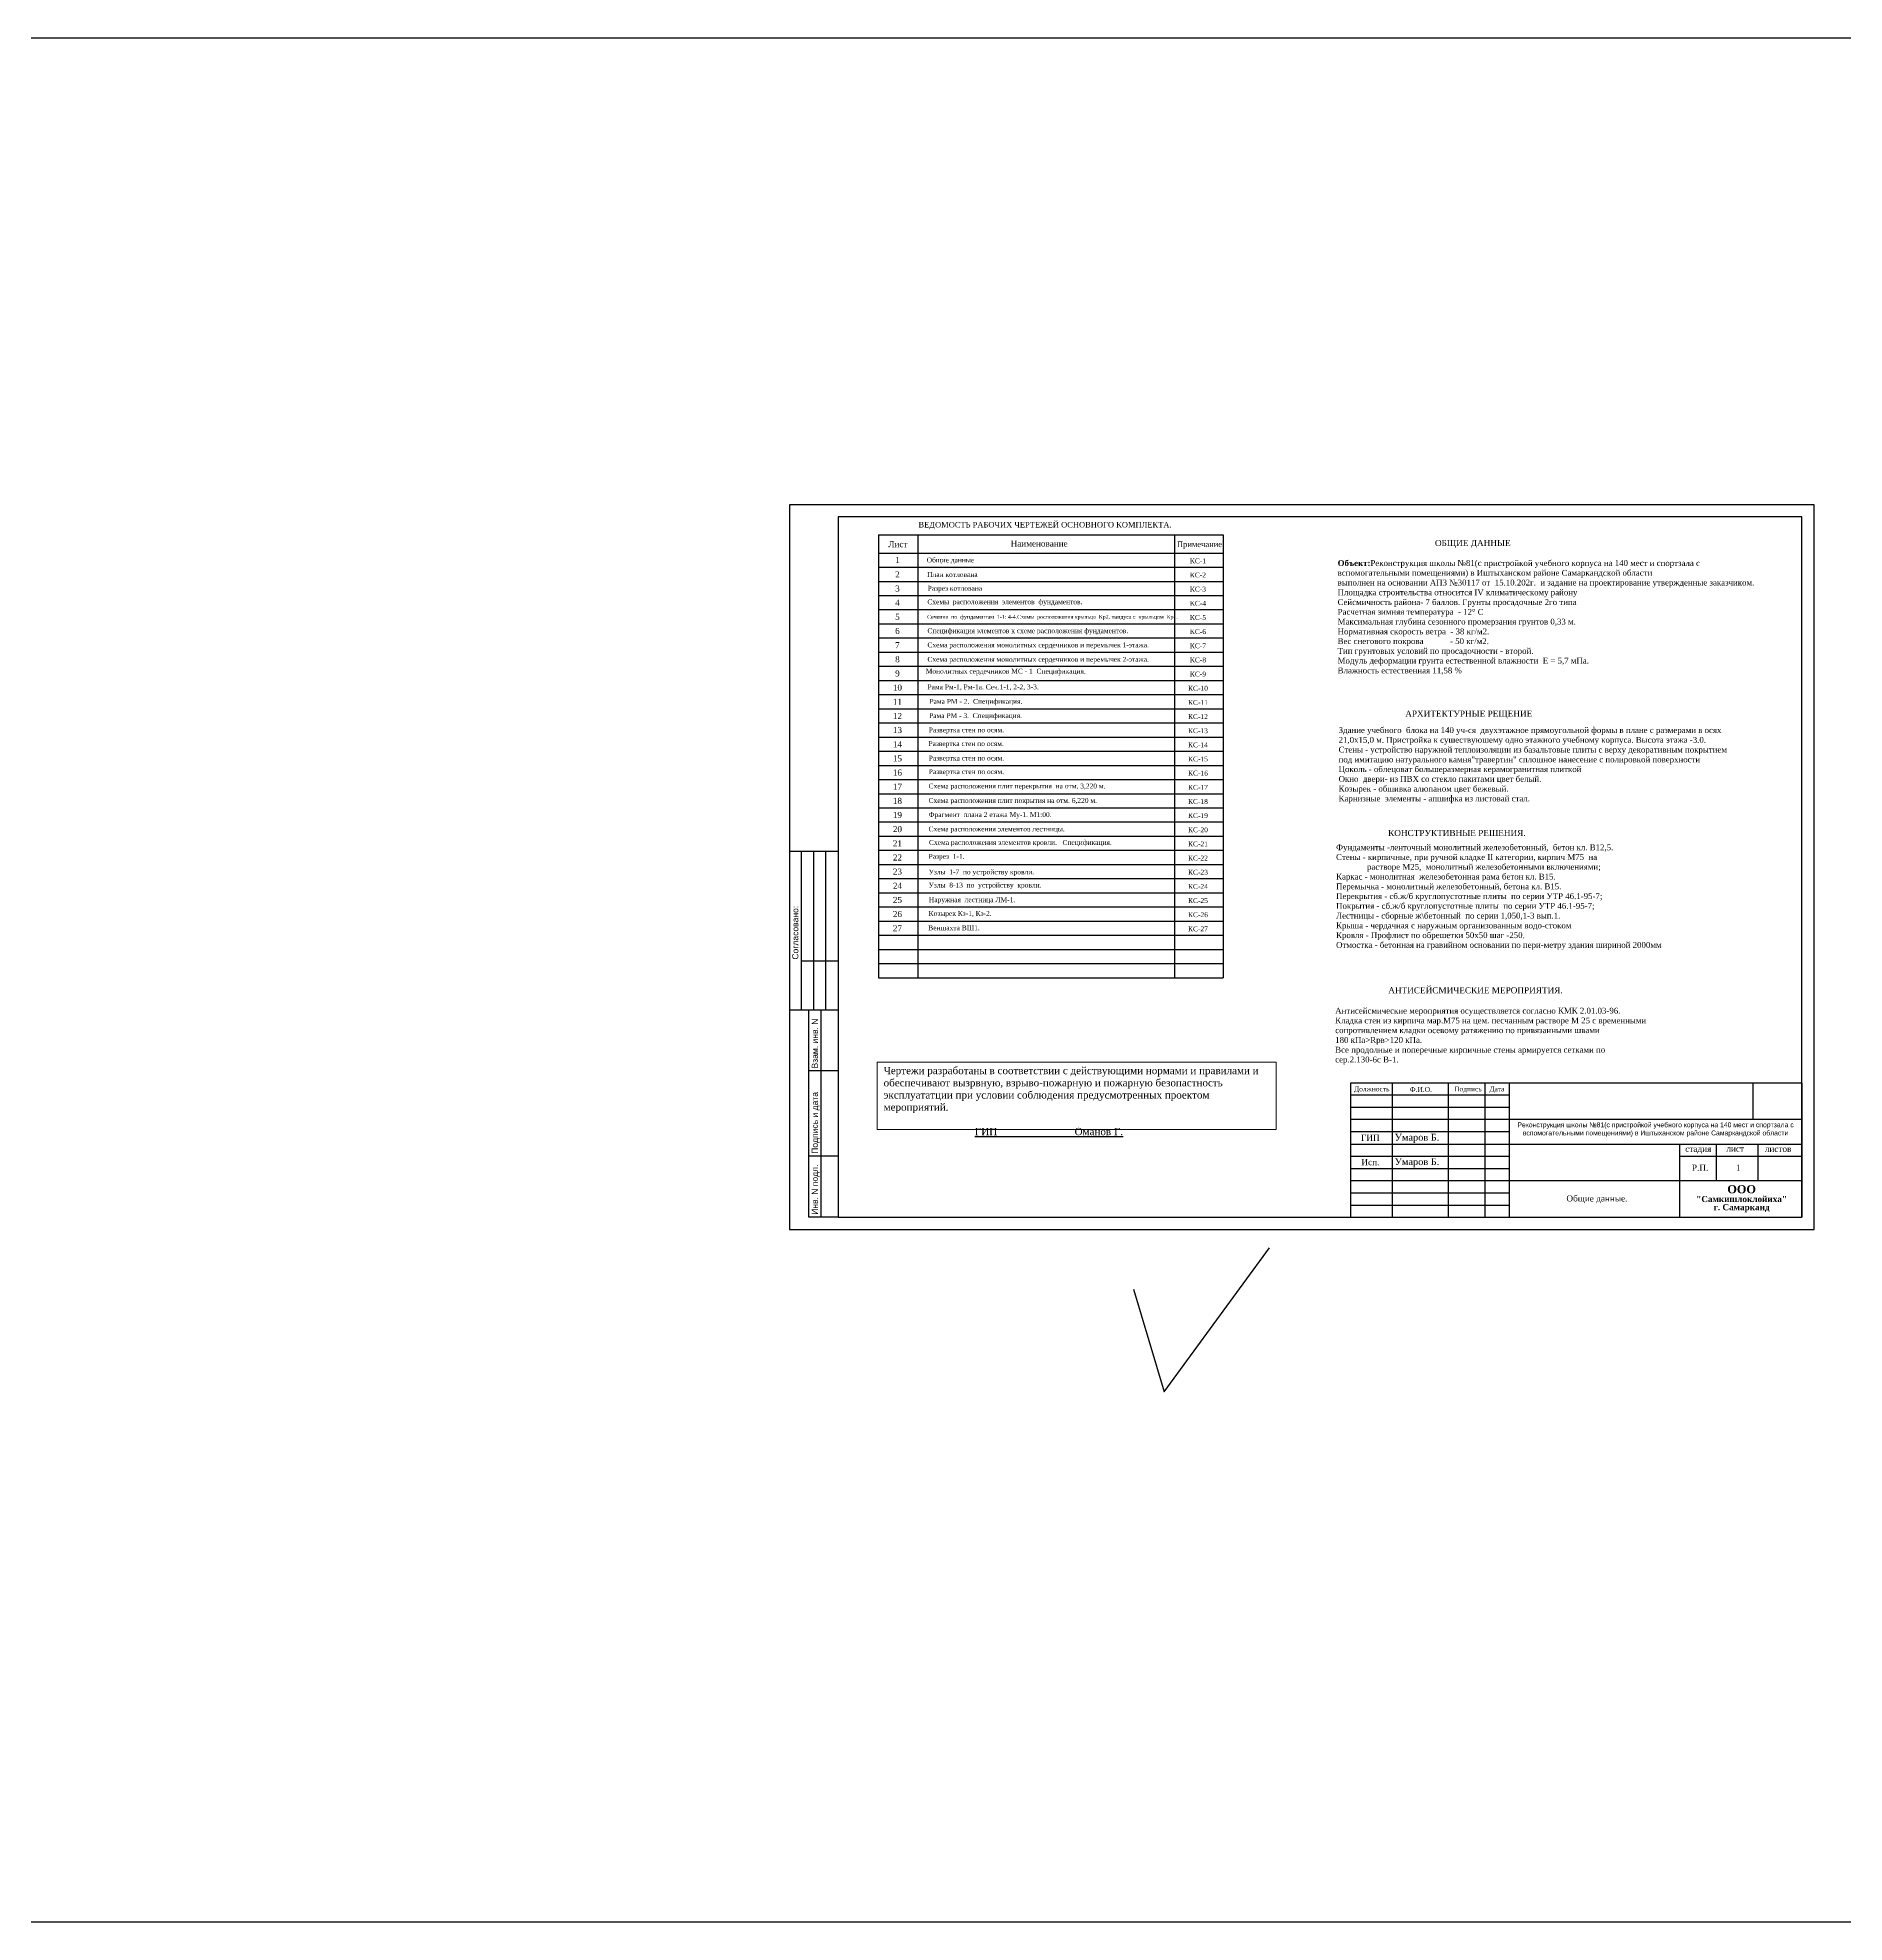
# Model space of a CAD drawing. Header units: millimetres. Extents: x 572274 to 2241483, y -888675 to -304135.
# Drawn here: x 924593 to 998633, y -673404 to -596165 of the extents above; entities that cross this region are included whole.
import ezdxf

# ---------------------------------------------------------------- set-up
doc = ezdxf.new("R2010")
doc.units = ezdxf.units.MM
doc.linetypes.add('ACAD_ISO02W100', pattern=[15, 12, -3])
doc.styles.add('arial', font='arial.ttf', dxfattribs={"height": 300})
doc.styles.add('Arial 3.', font='arial.ttf')
doc.styles.get("Standard").update_dxf_attribs({"font": 'isocpeur.ttf'})
doc.styles.add('WMF-Times New Roman0', font='times.ttf')

# ---------------------------------------------------------------- blocks, each defined once
blk = doc.blocks.new('shtamp cheti azu')
blk.add_line((455458, 81217), (457458, 81217))
at = {"lineweight": 25, "ltscale": 100}
for p, q in [((455958, 74717), (455958, 81217)), ((456458, 74717), (456458, 81217)), ((456958, 74717), (456958, 81217)), ((457458, 76717), (455958, 76717)), ((457458, 74702), (455458, 74702)), ((456258, 66217), (456258, 74717)), ((456758, 66217), (456758, 74717)), ((457458, 72217), (456258, 72217)), ((457458, 68717), (456258, 68717)), ((457458, 66217), (456258, 66217))]:
    blk.add_line(p, q, dxfattribs=at)
at = {"color": 1, "linetype": 'ACAD_ISO02W100', "lineweight": 5, "ltscale": 70, "char_height": 250, "attachment_point": 1, "rotation": 90, "style": 'arial'}
for s, insert in [('{\\fArial|b0|i0|c204|p34;Согласовано:}', (455576, 76776)), ('{\\fArial|b0|i0|c204|p34;Взам. инв. N}', (456376, 72315)), ('{\\fArial|b0|i0|c204|p34;Подпись и дата}', (456376, 68815)), ('{\\fArial|b0|i0|c204|p34;Инв. N подл.}', (456376, 66315))]:
    blk.add_mtext(s, dxfattribs=dict(at, insert=insert))
blk = doc.blocks.new('12')
at = {"color": 5, "lineweight": 30}
for p, q in [((4038680, 3054550), (4038680, 3049050)), ((4038680, 3054550), (4038680, 3049050)), ((4038680, 3054550), (4038680, 3049050)), ((4057180, 3054550), (4038680, 3054550)), ((4057180, 3054550), (4038680, 3054550)), ((4057180, 3054550), (4038680, 3054550)), ((4045180, 3054050), (4038680, 3054050)), ((4040380, 3054550), (4040380, 3049050)), ((4040380, 3054550), (4040380, 3049050)), ((4042680, 3054550), (4042680, 3049050)), ((4044180, 3054550), (4044180, 3049050)), ((4045180, 3054550), (4045180, 3049050)), ((4057180, 3049050), (4057180, 3054550)), ((4057180, 3054550), (4057180, 3049050)), ((4045180, 3053550), (4038680, 3053550)), ((4057180, 3053050), (4038680, 3053050)), ((4045180, 3052550), (4038680, 3052550)), ((4038680, 3052050), (4057180, 3052050)), ((4052180, 3049050), (4052180, 3052050)), ((4053680, 3050550), (4053680, 3052050)), ((4055380, 3050550), (4055380, 3052050)), ((4038680, 3051550), (4045180, 3051550)), ((4038680, 3051050), (4045180, 3051050)), ((4052180, 3051550), (4057180, 3051550)), ((4038680, 3050550), (4057180, 3050550)), ((4038680, 3050050), (4045180, 3050050)), ((4038680, 3049550), (4045180, 3049550)), ((4038680, 3049050), (4057180, 3049050))]:
    blk.add_line(p, q, dxfattribs=at)

msp = doc.modelspace()

# ---------------------------------------------------------------- linework, layer by layer
for p, q in [((959046.144, -616539.83), (973170.969, -616539.83)), ((959046.144, -616539.83), (959046.144, -634689.578)), ((960658.277, -616539.83), (960658.277, -634689.578)), ((971182.952, -616539.83), (971182.952, -634689.578)), ((973170.969, -616539.83), (973170.969, -634689.578)), ((959046.144, -617286.722), (973170.969, -617286.722)), ((959046.144, -617866.817), (973170.969, -617866.817)), ((959046.144, -618446.913), (973170.969, -618446.913)), ((959046.144, -619027.008), (973170.969, -619027.008)), ((959046.144, -619607.103), (973170.969, -619607.103)), ((959046.144, -620187.198), (973170.969, -620187.198)), ((959046.144, -620767.294), (973170.969, -620767.294)), ((959046.144, -621347.389), (973170.969, -621347.389)), ((959046.144, -621927.484), (973170.969, -621927.484)), ((959046.144, -622507.579), (973170.969, -622507.579)), ((959046.144, -623087.674), (973170.969, -623087.674)), ((959046.144, -623667.77), (973170.969, -623667.77)), ((959046.144, -624247.865), (973170.969, -624247.865)), ((959046.144, -624827.96), (973170.969, -624827.96)), ((959046.144, -625408.055), (973170.969, -625408.055)), ((959046.144, -625988.15), (973170.969, -625988.15)), ((959046.144, -626568.246), (973170.969, -626568.246)), ((959046.144, -627148.341), (973170.969, -627148.341)), ((959046.144, -627728.436), (973170.969, -627728.436)), ((959046.144, -628308.531), (973170.969, -628308.531)), ((959046.144, -628888.626), (973170.969, -628888.626)), ((959046.144, -629468.722), (973170.969, -629468.722)), ((959046.144, -630048.817), (973170.969, -630048.817)), ((959046.144, -630628.912), (973170.969, -630628.912)), ((959046.144, -631209.007), (973170.969, -631209.007)), ((959046.144, -631789.102), (973170.969, -631789.102)), ((959046.144, -632369.198), (973170.969, -632369.198)), ((959046.144, -632949.293), (973170.969, -632949.293)), ((959046.144, -633529.388), (973170.969, -633529.388)), ((959046.144, -634109.483), (973170.969, -634109.483)), ((959046.144, -634689.578), (973170.969, -634689.578))]:
    msp.add_line(p, q)
at = {"lineweight": 9}
for p, q in [((958993.834, -638154.136), (975344.915, -638154.136)), ((958993.834, -640908.092), (958993.834, -638154.136)), ((975344.915, -640908.092), (975344.915, -638154.136)), ((958993.834, -640908.092), (975344.915, -640908.092))]:
    msp.add_line(p, q, dxfattribs=at)
at = {"color": 5, "lineweight": 30}
msp.add_line((994898.02, -640507.414), (994898.02, -639007.414), dxfattribs=at)
at = {"color": 1, "lineweight": 30}
for points in [[(1309214.279, -673404.362), (895700, -673404.362), (895700, -596165.393), (947287.584, -596165.393)], [(895700, -596165.393), (2189064.52, -596165.393), (2189064.52, -673404.362), (1382666.64, -673404.362)], [(969502.061, -647455.326), (970762.061, -651665.326), (975072.061, -645755.326)]]:
    msp.add_lwpolyline(points, dxfattribs=at)
at = {"lineweight": 25, "ltscale": 100}
msp.add_lwpolyline([(955398.02, -645007.415), (997398.02, -645007.415), (997398.02, -615307.415), (955398.02, -615307.415)], close=True, dxfattribs=at)
at = {"color": 1, "lineweight": 30}
msp.add_lwpolyline([(957398.02, -644507.415), (996898.02, -644507.415), (996898.02, -615807.415), (957398.02, -615807.415)], close=True, dxfattribs=at)

# ---------------------------------------------------------------- block references
for name, p in [('shtamp cheti azu', (499940.453, -710723.918)), ('12', (-3060281.98, -3693557.772))]:
    msp.add_blockref(name, p)

# ---------------------------------------------------------------- texts
at = {"color": 1, "lineweight": 30, "style": 'WMF-Times New Roman0'}
for s, p in [('Cхема расположения элементов лестницы. ', (961105.893, -628696.224)), ('Узлы  1-7  по устройству кровли.', (961105.893, -630456.224)), ('Узлы  8-13  по  устройству  кровли.', (961105.893, -630996.224))]:
    msp.add_text(s, height=200, dxfattribs=at).set_placement(p)
at = {"style": 'WMF-Times New Roman0'}
for s, insert, char_height, width, attachment_point in [('ВЕДОМОСТЬ РАБОЧИХ ЧЕРТЕЖЕЙ ОСНОВНОГО КОМПЛЕКТА.', (965876.499, -616163.033), 230, 12766.06557, 5), ('КС-{\\fTimes New Roman|b0|i0|c161|p18;1}', (972144.769, -617607.722), 200, 1871.00359, 5), ('{\\fTimes New Roman|b1|i0|c204|p18;Объект:}Реконструкция школы №81(с пристройкой учебного корпуса на 140 мест и спортзала с вспомогательными помещениями) в Иштыханском районе Самаркандской области\\Pвыполнен на основании АПЗ №30117 от  {\\C251;\\c3355443;15.10.202}г.  и задание на проектирование утвержденные заказчиком.      \\PПлощадка строительства относится IV климатическому району \\PСейсмичность района- 7 баллов. Грунты просадочные 2го типа\\PРасчетная зимняя температура  - 12° С\\PМаксимальная глубина сезонного промерзания грунтов 0,33 м.\\PНормативная скорость ветра  - 38 кг/м2. \\PВес снегового покрова            - 50 кг/м2.\\PТип грунтовых условий по просадочности - второй.\\PМодуль деформации грунта естественной влажности  Е = 5,7 мПа.\\PВлажность естественная 11,58 %   ', (977868.595, -617576.633), 240, 17132.09505, 1), ('2', (959827.947, -618162.15), 247.719, 577.25193, 5), ('3', (959827.947, -618742.245), 247.719, 577.25193, 5), ('КС{\\fTimes New Roman|b0|i0|c161|p18;-}2', (972144.769, -618187.817), 200, 1871.00359, 5), ('КС{\\fTimes New Roman|b0|i0|c161|p18;-}3', (972144.769, -618767.913), 200, 1871.00359, 5), ('4', (959827.947, -619322.341), 247.719, 577.25193, 5), ('КС{\\fTimes New Roman|b0|i0|c161|p18;-}4', (972144.769, -619348.008), 200, 1871.00359, 5), ('5', (959827.947, -619902.436), 247.719, 577.25193, 5), ('КС{\\fTimes New Roman|b0|i0|c161|p18;-}5', (972144.769, -619928.103), 200, 1871.00359, 5), ('6', (959827.947, -620482.531), 247.719, 577.25193, 5), ('7', (959827.947, -621062.626), 247.719, 577.25193, 5), ('КС{\\fTimes New Roman|b0|i0|c161|p18;-}6', (972144.769, -620508.198), 200, 1871.00359, 5), ('КС{\\fTimes New Roman|b0|i0|c161|p18;-}7', (972144.769, -621088.293), 200, 1871.00359, 5), ('8', (959827.947, -621642.722), 247.719, 577.25193, 5), ('КС{\\fTimes New Roman|b0|i0|c161|p18;-}8', (972144.769, -621668.389), 200, 1871.00359, 5), ('9', (959827.947, -622222.817), 247.719, 577.25193, 5), ('КС{\\fTimes New Roman|b0|i0|c161|p18;-}9', (972144.769, -622248.484), 200, 1871.00359, 5), ('10', (959827.947, -622802.912), 247.7189, 577.25193, 5), ('11', (959827.947, -623383.007), 247.7189, 577.25193, 5), ('КС{\\fTimes New Roman|b0|i0|c161|p18;-}10', (972144.769, -622828.579), 200, 1871.00359, 5), ('КС{\\fTimes New Roman|b0|i0|c161|p18;-}11', (972144.769, -623408.674), 200, 1871.00359, 5), ('12', (959827.947, -623963.102), 247.7189, 577.25193, 5), ('КС{\\fTimes New Roman|b0|i0|c161|p18;-}12', (972144.769, -623988.769), 200, 1871.00359, 5), ('АРХИТЕКТУРНЫЕ РЕЩЕНИЕ', (983242.287, -623911.532), 250, 9490.42693, 5), ('13', (959827.947, -624543.198), 247.7189, 577.25193, 5), ('КС{\\fTimes New Roman|b0|i0|c161|p18;-}13', (972144.769, -624568.865), 200, 1871.00359, 5), ('Здание учебного  блока на 140 уч-ся  двухэтажное прямоугольной формы в плане с размерами в осях 21,0х15,0 м. Пристройка к сушествуюшему одно этажного учебному корпуса. Высота этажа -3.0.\\PСтены - устройство наружной теплоизоляции из базальтовые плиты с верху декоративным покрытием под имитацию натурального камня"травертин" сплошное нанесение с полировкой поверхности\\PЦоколь - облецоват большеразмерная керамогранитная плиткой\\PОкно  двери- из ПВХ со стекло пакитами цвет белый.\\PКозырек - обшивка алюпаном цвет бежевый.\\PКарнизные  элементы - апшифка из листовай стал. ', (977908.595, -625982.575), 240, 15971.08696, 4), ('14', (959827.947, -625123.293), 247.7189, 577.25193, 5), ('15', (959827.947, -625703.388), 247.7189, 577.25193, 5), ('КС{\\fTimes New Roman|b0|i0|c161|p18;-}14', (972144.769, -625148.96), 200, 1871.00359, 5), ('КС{\\fTimes New Roman|b0|i0|c161|p18;-}15', (972144.769, -625729.055), 200, 1871.00359, 5), ('16', (959827.947, -626283.483), 247.7189, 577.25193, 5), ('КС{\\fTimes New Roman|b0|i0|c161|p18;-}16', (972144.769, -626309.15), 200, 1871.00359, 5), ('17', (959827.947, -626863.578), 247.7189, 577.25193, 5), ('КС{\\fTimes New Roman|b0|i0|c161|p18;-}17', (972144.769, -626889.245), 200, 1871.00359, 5), ('18', (959827.947, -627443.674), 247.7189, 577.25193, 5), ('19', (959827.947, -628023.769), 247.7189, 577.25193, 5), ('КС{\\fTimes New Roman|b0|i0|c161|p18;-}18', (972144.769, -627469.341), 200, 1871.00359, 5), ('КС{\\fTimes New Roman|b0|i0|c161|p18;-}19', (972144.769, -628049.436), 200, 1871.00359, 5), ('20', (959827.947, -628603.864), 247.7189, 577.25193, 5), ('КС{\\fTimes New Roman|b0|i0|c161|p18;-}20', (972144.769, -628629.531), 200, 1871.00359, 5), ('21', (959827.947, -629183.959), 247.7189, 577.25193, 5), ('КС{\\fTimes New Roman|b0|i0|c161|p18;-}21', (972144.769, -629209.626), 200, 1871.00359, 5), ('{\\fTimes New Roman|b0|i0|c161|p18;\\H0.8x;                   \\P\\fTimes New Roman|b0|i0|c204|p18;Фундаменты \\fTimes New Roman|b0|i0|c161|p18;-\\fTimes New Roman|b0|i0|c204|p18;ленточный монолитный железобетонный\\fTimes New Roman|b0|i0|c161|p18;,  \\fTimes New Roman|b0|i0|c204|p18;бетон кл\\fTimes New Roman|b0|i0|c161|p18;. \\fTimes New Roman|b0|i0|c204|p18;В\\fTimes New Roman|b0|i0|c161|p18;12,5.\\P\\fTimes New Roman|b0|i0|c204|p18;Стены \\fTimes New Roman|b0|i0|c161|p18;- \\fTimes New Roman|b0|i0|c204|p18;кирпичные\\fTimes New Roman|b0|i0|c161|p18;, \\fTimes New Roman|b0|i0|c204|p18;при ручной кладке \\fTimes New Roman|b0|i0|c161|p18;II \\fTimes New Roman|b0|i0|c204|p18;категории\\fTimes New Roman|b0|i0|c161|p18;, \\fTimes New Roman|b0|i0|c204|p18;кирпич М\\fTimes New Roman|b0|i0|c161|p18;75  \\fTimes New Roman|b0|i0|c204|p18;на     \\P              растворе М\\fTimes New Roman|b0|i0|c161|p18;25,  \\fTimes New Roman|b0|i0|c204|p18;монолитный железобетонными включениями\\fTimes New Roman|b0|i0|c161|p18;; \\P\\fTimes New Roman|b0|i0|c204|p18;Каркас \\fTimes New Roman|b0|i0|c161|p18;- \\fTimes New Roman|b0|i0|c204|p18;монолитная  железобетонная рама бетон кл\\fTimes New Roman|b0|i0|c161|p18;. \\fTimes New Roman|b0|i0|c204|p18;В\\fTimes New Roman|b0|i0|c161|p18;15.\\P\\fTimes New Roman|b0|i0|c204|p18;Перемычка \\fTimes New Roman|b0|i0|c161|p18;- \\fTimes New Roman|b0|i0|c204|p18;монолитный железобетонный\\fTimes New Roman|b0|i0|c161|p18;, \\fTimes New Roman|b0|i0|c204|p18;бетона кл\\fTimes New Roman|b0|i0|c161|p18;. \\fTimes New Roman|b0|i0|c204|p18;В\\fTimes New Roman|b0|i0|c161|p18;15.\\P\\fTimes New Roman|b0|i0|c204|p18;Перекрытия \\fTimes New Roman|b0|i0|c161|p18;- \\fTimes New Roman|b0|i0|c204|p18;сб\\fTimes New Roman|b0|i0|c161|p18;.\\fTimes New Roman|b0|i0|c204|p18;ж\\fTimes New Roman|b0|i0|c161|p18;/\\fTimes New Roman|b0|i0|c204|p18;б круглопустотные плиты  по серии УТР \\fTimes New Roman|b0|i0|c161|p18;46.1-95-7;  \\P\\fTimes New Roman|b0|i0|c204|p18;Покрытия \\fTimes New Roman|b0|i0|c161|p18;- \\fTimes New Roman|b0|i0|c204|p18;сб\\fTimes New Roman|b0|i0|c161|p18;.\\fTimes New Roman|b0|i0|c204|p18;ж\\fTimes New Roman|b0|i0|c161|p18;/\\fTimes New Roman|b0|i0|c204|p18;б круглопустотные плиты  по серии УТР \\fTimes New Roman|b0|i0|c161|p18;46.1-95-7; \\P\\fTimes New Roman|b0|i0|c204|p18;Лестницы \\fTimes New Roman|b0|i0|c161|p18;- \\fTimes New Roman|b0|i0|c204|p18;сборные ж\\fTimes New Roman|b0|i0|c161|p18;\\\\\\fTimes New Roman|b0|i0|c204|p18;бетонный  по серии \\fTimes New Roman|b0|i0|c161|p18;1,050,1-3 \\fTimes New Roman|b0|i0|c204|p18;вып\\fTimes New Roman|b0|i0|c161|p18;.1.  \\P\\fTimes New Roman|b0|i0|c204|p18;Крыша \\fTimes New Roman|b0|i0|c161|p18;- \\fTimes New Roman|b0|i0|c204|p18;чердачная с наружным организованным водо\\fTimes New Roman|b0|i0|c161|p18;-\\fTimes New Roman|b0|i0|c204|p18;стоком\\PКровля \\fTimes New Roman|b0|i0|c161|p18;- \\fTimes New Roman|b0|i0|c204|p18;\\C0;Профлист по обрешетки \\fTimes New Roman|b0|i0|c161|p18;50\\fTimes New Roman|b0|i0|c204|p18;х\\fTimes New Roman|b0|i0|c161|p18;50 \\fTimes New Roman|b0|i0|c204|p18;шаг \\fTimes New Roman|b0|i0|c161|p18;-\\fTimes New Roman|b0|i0|c204|p18;2\\fTimes New Roman|b0|i0|c161|p18;50\\C256;.    \\P\\fTimes New Roman|b0|i0|c204|p18;Отмостка \\fTimes New Roman|b0|i0|c161|p18;- \\fTimes New Roman|b0|i0|c204|p18;бетонная на гравийном основании по пери\\fTimes New Roman|b0|i0|c161|p18;-\\fTimes New Roman|b0|i0|c204|p18;метру здания шириной 20\\fTimes New Roman|b0|i0|c161|p18;00\\fTimes New Roman|b0|i0|c204|p18;мм\\fTimes New Roman|b0|i0|c161|p18;\\H1.071x;\\P\\H1.167x; }', (977804.869, -628827.09), 300, 19531.29531, 1), ('22', (959827.947, -629764.054), 247.7189, 577.25193, 5), ('23', (959827.947, -630344.15), 247.7189, 577.25193, 5), ('КС{\\fTimes New Roman|b0|i0|c238|p18;-}22', (972144.769, -629789.721), 200, 1871.00359, 5), ('КС{\\fTimes New Roman|b0|i0|c238|p18;-}23', (972144.769, -630369.817), 200, 1871.00359, 5), ('24', (959827.947, -630924.245), 247.7189, 577.25193, 5), ('КС{\\fTimes New Roman|b0|i0|c238|p18;-}24', (972144.769, -630949.912), 200, 1871.00359, 5), ('25', (959827.947, -631504.34), 247.7189, 577.25193, 5), ('КС{\\fTimes New Roman|b0|i0|c238|p18;-}25', (972144.769, -631530.007), 200, 1871.00359, 5), ('26', (959827.947, -632084.435), 247.7189, 577.25193, 5), ('27', (959827.947, -632664.53), 247.7189, 577.25193, 5), ('КС{\\fTimes New Roman|b0|i0|c238|p18;-}26', (972144.769, -632110.102), 200, 1871.00359, 5), ('КС{\\fTimes New Roman|b0|i0|c238|p18;-}27', (972144.769, -632690.197), 200, 1871.00359, 5)]:
    msp.add_mtext(s, dxfattribs=dict(at, insert=insert, char_height=char_height, width=width, attachment_point=attachment_point))
at = {"attachment_point": 5, "style": 'WMF-Times New Roman0'}
for s, insert, char_height in [('Лист', (959846.003, -616924.102), 247.7189), ('{\\fTimes New Roman|b0|i0|c204|p18;Наименование}', (965636.684, -616899.36), 247.71891), ('Примечание', (972207.989, -616965.474), 231.2043), ('{\\fTimes New Roman|b0|i0|c204|p18;1}', (959827.947, -617572.293), 247.71891)]:
    msp.add_mtext(s, dxfattribs=dict(at, insert=insert, char_height=char_height))
at = {"ltscale": 30, "attachment_point": 1, "style": 'WMF-Times New Roman0'}
for s, insert, char_height, width in [('ОБЩИЕ ДАННЫЕ', (981856.272, -616750.562), 250, 7123.70935), ('КОНСТРУКТИВНЫЕ РЕШЕНИЯ.', (979937.384, -628633.661), 250, 7187.06223), ('АНТИСЕЙСМИЧЕСКИЕ МЕРОПРИЯТИЯ.', (979943.841, -635079.553), 250, 14835.50379), ('Чертежи разработаны в соответствии с действующими нормами и правилами и обеспечивают вызрвную, взрыво-пожарную и пожарную безопастность эксплуататции при условии соблюдения предусмотренных проектом мероприятий. \\P                                               \\P                              {\\L   ГИП                            Оманов Г.}', (959262.413, -638344.206), 300, 15885.71558)]:
    msp.add_mtext(s, dxfattribs=dict(at, insert=insert, char_height=char_height, width=width))
at = {"color": 1, "lineweight": 30, "char_height": 200, "attachment_point": 1, "style": 'WMF-Times New Roman0'}
for s, insert, width in [('Общие данные', (961028.02, -617474.067), 3879.60558), ('   План котлована', (960818.075, -618065.653), 8346.4929), ('   Разрез котлована', (960837.7, -618629.796), 8346.4929), ('{\\fTimes New Roman|b0|i0|c204|p18;   Схемы  расположения  элементов  фундаментов.}', (960826.383, -619184.872), 8346.4929), ('{\\H0.78777x; Сечения  по  фундаментам  1-1: 4-4.Схемы  росположения крыльца  Кр2, пандуса с  крыльцом  Кр1.}\\P        ', (960986.972, -619821.291), 10173.04128), ('{\\fTimes New Roman|b0|i0|c204|p18;\\C7;Спецификация\\fTimes New Roman|b0|i0|c186|p18; \\fTimes New Roman|b0|i0|c204|p18;элементов\\fTimes New Roman|b0|i0|c186|p18; \\fTimes New Roman|b0|i0|c204|p18;к\\fTimes New Roman|b0|i0|c186|p18; \\fTimes New Roman|b0|i0|c204|p18;схеме расположения\\fTimes New Roman|b0|i0|c186|p18; \\fTimes New Roman|b0|i0|c204|p18;фундаментов.}', (961056.972, -620371.291), 8346.4929), ('\\pt399.98;{\\C256;Схема расположения монолитных сердечников и перемычек 1-этажа.  }', (961056.972, -620952.343), 9959.57848), ('\\pt399.98;{\\C256;Схема расположения монолитных сердечников и перемычек 2-этажа.  }', (961056.972, -621542.343), 9561.53155), ('{\\fTimes New Roman|b0|i0|c204|p18;\\C256;Монолитных сердечников МС - 1  \\C0;Спецификация.\\P\\C256;  }', (960988.226, -622028.126), 8346.4929), ('\\pt500;Рама Рм{\\fTimes New Roman|b0|i0|c161|p18;-1, }Рм{\\fTimes New Roman|b0|i0|c161|p18;-1}а{\\fTimes New Roman|b0|i0|c161|p18;. }Сеч{\\fTimes New Roman|b0|i0|c161|p18;.1-1, 2-2, 3-3}.', (961058.568, -622671.718), 8346.4929), ('Рама {\\fTimes New Roman|b0|i0|c161|p18;PM - 2.  \\fTimes New Roman|b0|i0|c204|p18;\\C7;Спецификация\\fTimes New Roman|b0|i0|c161|p18;.}', (961138.568, -623266.367), 8346.4929), ('Рама {\\fTimes New Roman|b0|i0|c161|p18;PM - }3{\\fTimes New Roman|b0|i0|c161|p18;.  \\fTimes New Roman|b0|i0|c204|p18;\\C7;Спецификация\\fTimes New Roman|b0|i0|c161|p18;.}', (961124.873, -623850.068), 8346.4929), ('  Развертка стен по осям.  \\P\\pt499.98;{\\C256; }', (960958.07, -624436.224), 8346.4929), ('  Развертка стен по осям.  \\P\\pt499.98;{\\C256; }', (960948.07, -624996.224), 8346.4929), ('  Развертка стен по осям.  \\P\\pt499.98;{\\C256; }', (960958.07, -625589.661), 8346.4929), ('  Развертка стен по осям.  \\P\\pt499.98;{\\C256; }', (960958.07, -626146.224), 8346.4929), ('Схема расположения плит перекрытия  на отм. 3,220 м.', (961105.893, -626736.224), 8346.4929), ('Фрагмент  плана 2 етажа Му-1. М1:00.', (961105.893, -627906.224), 8346.4929), ('Схема расположения плит покрытия на отм. 6,220 м.\\P\\pt399.98;{\\C256; }', (961105.893, -627326.224), 8346.4929), ('            Схема расположения элементов кровли.   {\\C7;Спецификация}.', (960205.637, -629046.224), 8346.4929), ('\\pi-700,l700,t700;{\\C0;Разрез  1-1.}', (961105.893, -629616.224), 8346.4929), (' Наружная  лестница ЛМ-1.                           ', (961042.003, -631395.843), 8346.4929), ('Веншахта ВШ1.', (961090.445, -632546.224), 8346.4929), ('{\\C7;Козырек Кз\\fTimes New Roman|b0|i0|c238|p18;-1, \\fTimes New Roman|b0|i0|c204|p18;Кз-2.}', (961105.893, -631956.224), 8346.4929)]:
    msp.add_mtext(s, dxfattribs=dict(at, insert=insert, width=width))
at = {"lineweight": 9, "ltscale": 3, "insert": (977587.428, -635922.67), "char_height": 240, "width": 24045.55943, "attachment_point": 1, "style": 'WMF-Times New Roman0'}
msp.add_mtext('  Антисейсмические мероприятия осуществляется согласно КМК 2.01.03-96.\\P  Кладка стен из кирпича мар.М75 на цем. песчанным растворе М 25 с временными       \\P  сопротивлением кладки осевому ратяжению по привязанными швами \\P  180 кПа>Rpв>120 кПа. \\P  Все продолные и поперечные кирпичные стены армируется сетками по\\P  сер.2.130-6с В-1. ', dxfattribs=at)
at = {"color": 1, "linetype": 'ByBlock', "ltscale": 30, "char_height": 200, "attachment_point": 5}
for s, insert, width in [('{\\fTimes New Roman|b0|i0|c204|p18;\\C256;Должность}', (979267.539, -639282.04), 2025.66353), ('{\\fTimes New Roman|b0|i0|c204|p18;\\C256;Ф\\fTimes New Roman|b0|i0|c161|p18;.\\fTimes New Roman|b0|i0|c204|p18;И\\fTimes New Roman|b0|i0|c161|p18;.\\fTimes New Roman|b0|i0|c204|p18;О\\fTimes New Roman|b0|i0|c161|p18;.}', (981277.539, -639272.04), 1404.02516), ('{\\fTimes New Roman|b0|i0|c204|p18;\\C256;Подпись}', (983207.539, -639282.04), 1404.02516), ('{\\fTimes New Roman|b0|i0|c204|p18;\\C256;Дата}', (984397.539, -639282.04), 1404.02516)]:
    msp.add_mtext(s, dxfattribs=dict(at, insert=insert, width=width))
at = {"color": 0, "linetype": 'ByBlock', "insert": (990898.02, -640620.082), "char_height": 200, "width": 12000, "attachment_point": 2, "style": 'Arial 3.'}
msp.add_mtext('{\\C256;Реконструкция школы №81(с пристройкой учебного корпуса на 140 мест и спортзала с вспомогательными помещениями) в Иштыханском районе Самаркандской области}', dxfattribs=at)
at = {"linetype": 'ByBlock', "ltscale": 30, "char_height": 250, "width": 1730.06259, "attachment_point": 5}
for s, insert in [('{\\fTimes New Roman|b0|i0|c204|p18;ГИП}', (979210.558, -641252.04)), ('{\\fTimes New Roman|b0|i0|c204|p18;Исп.}', (979210.558, -642252.04))]:
    msp.add_mtext(s, dxfattribs=dict(at, insert=insert))
at = {"color": 0, "attachment_point": 1, "style": 'WMF-Times New Roman0'}
for s, insert, char_height, width in [('Умаров Б.', (980203.375, -641088.896), 280, 2199.70893), ('Умаров Б.', (980203.375, -642088.896), 280, 2199.70893), ('{\\C256;Общие данные.}', (987244.613, -643612.801), 250, 3397.4481)]:
    msp.add_mtext(s, dxfattribs=dict(at, insert=insert, char_height=char_height, width=width))
at = {"char_height": 250, "attachment_point": 1}
for s, insert, width in [('{\\fTimes New Roman|b0|i0|c204|p18;стадия}', (992114.453, -641580.996), 1500), ('{\\fTimes New Roman|b0|i0|c204|p18;лист}', (993800.372, -641573.644), 1500), ('{\\fTimes New Roman|b0|i0|c204|p18;листов}', (995375.859, -641580.996), 1500), ('{\\fTimes New Roman|b0|i0|c204|p18;Р.П.            1}', (992386.477, -642353.197), 3378.52243)]:
    msp.add_mtext(s, dxfattribs=dict(at, insert=insert, width=width))
at = {"lineweight": 30, "insert": (994425.517, -643192.549), "char_height": 250, "width": 5723.33111, "attachment_point": 2, "line_spacing_factor": 0.8, "style": 'Arial 3.'}
msp.add_mtext('{\\fTimes New Roman Cyr|b1|i0|c0|p18;\\H1.333x;\\C250;OOO\\fTimes New Roman Cyr|b1|i0|c204|p18; \\fTimes New Roman Cyr|b1|i0|c0|p18;\\P\\fTimes New Roman Cyr|b1|i0|c204|p18;\\H0.7502x;"Самкишлоклойиха" \\Pг. Самарканд}', dxfattribs=at)

doc.saveas('drawing.dxf')
